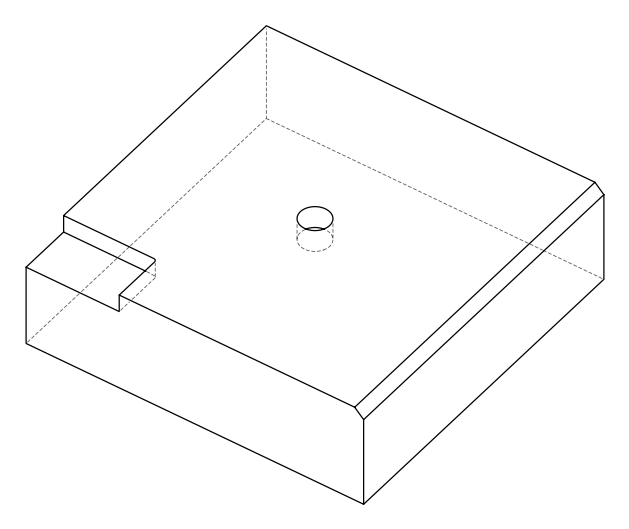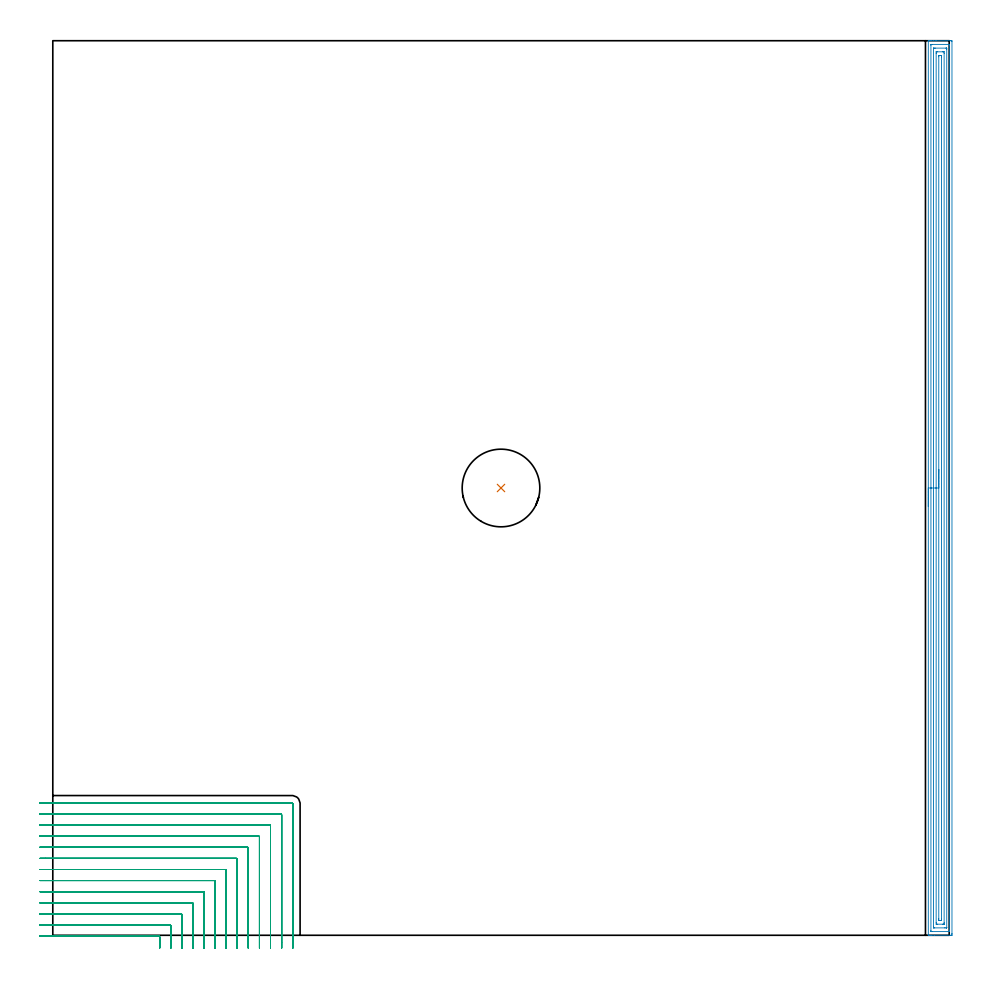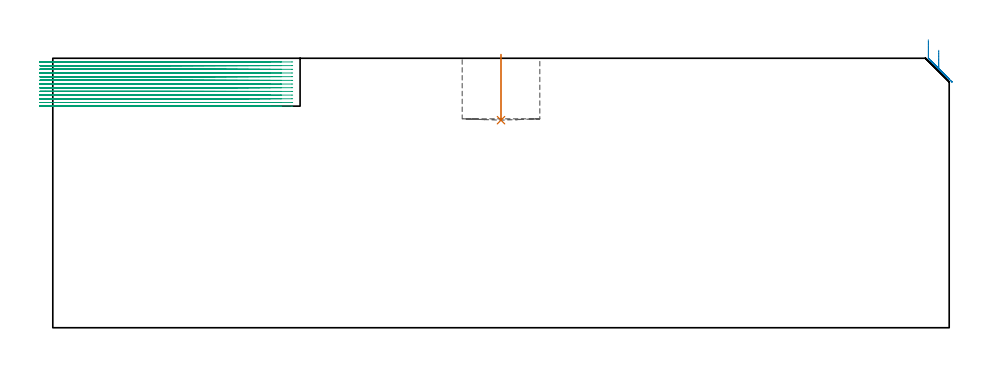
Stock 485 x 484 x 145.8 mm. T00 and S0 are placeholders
(PLAN: 3 operations, 2 tool changes, 72.9 min)
(1 INDEXABLE_INSERT_DRILL_BLIND_HOLE_FROM_SOLID | STEP1POCKET | NXT0302_036 | 0.14 min | 45696 mm3)
(2 AREA_MILL | FG_CHAMFER_SURFACE | UGT0205_001 | 19.6 min | 39654 mm3)
(3 MILL_CORNER_NOTCH_RECTANGULAR | CORNER_NOTCH_RECTANGULAR | NXT0201_009 | Follow Part, ap 2, ae 75% | 53.11 min | 261847 mm3)
(TOOL NXT0302_036 | Index. Insert Drill 42mm [880-D4200L50-05] | D42 PA176 FL210 Z2)
(TOOL UGT0205_001 | Chamfer Mill 20 x 3 x 45 deg. | D20 FL50 Z2)
(TOOL NXT0201_009 | ENDMILL 8mm [2P460-0800-NA 1630] | D8 FL26 Z6)
(OP 1 INDEXABLE_INSERT_DRILL_BLIND_HOLE_FROM_SOLID)
G17 G21 G94 G90
T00 M6
G54
G17 G0 G90 X242.5 Y242. S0 M3
G43 Z155.8 H1
G94 G81 G98 Z112.3 F250. R147.8
G80
M5
M2
(OP 2 AREA_MILL)
G17 G21 G94 G90
T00 M6
G54
G17 G0 G90 X473.7 Y232. S1061 M3
G43 Z155.8 H0
G94 G1 Y232.038 Z154.928 F250.
Y232.152 Z154.063
Y232.341 Z153.212
Y232.603 Z152.38
Y232.937 Z151.574
Y233.34 Z150.8
Y233.808 Z150.064
Y234.34 Z149.372
Y234.929 Z148.729
Y235.572 Z148.14
Y236.264 Z147.608
Y237. Z147.14
Y237.774 Z146.737
Y238.58 Z146.403
Y239.412 Z146.141
Y240.263 Z145.952
Y241.128 Z145.838
Y242. Z145.8
Y483.82
X473.703 Y483.991 Z145.788
X473.715 Y483.994 Z145.776
X473.761 Y483.997 Z145.73
X474.184 Y484. Z145.316
X474.476 Z145.024
X475.193 Z144.302
X476.444 Z143.053
X477.87 Z141.626
X485.899 Z133.599
X486.168 Y483.998 Z133.33
X486.492 Y483.99 Z133.006
X486.499 Y483.665 Z132.999
X486.5 Y0.918 Z133.
X486.499 Y0.627 Z133.001
X486.494 Y0.031 Z133.004
X486.492 Y0.007 Z133.006
X485.899 Y0. Z133.599
X476.978 Z142.517
X475.552 Z143.944
X475.193 Z144.302
X474.476 Z145.024
X474.184 Z145.316
X473.762 Z145.729
X473.715 Z145.775
X473.703 Y0.008 Z145.788
X473.7 Y0.18 Z145.8
Y242.
X475.114 Z144.386
Y481.664
X475.115 Y481.744 Z144.385
X475.119 Y481.901 Z144.381
X475.123 Y481.991 Z144.377
X475.142 Y481.994 Z144.358
X475.193 Y481.997 Z144.307
X475.672 Y482. Z143.828
X484.593 Z134.907
X485.007 Y481.997 Z134.493
X485.065 Y481.994 Z134.435
X485.077 Y481.991 Z134.423
X485.081 Y481.928 Z134.419
X485.084 Y481.823 Z134.416
X485.086 Y481.664 Z134.414
Y481.585
Y2.336
X485.085 Y2.256 Z134.415
X485.081 Y2.098 Z134.419
X485.077 Y2.009 Z134.423
X485.058 Y2.006 Z134.442
X485.007 Y2.003 Z134.493
X484.528 Y2. Z134.972
X475.607 Z143.893
X475.193 Y2.003 Z144.307
X475.135 Y2.006 Z144.365
X475.123 Y2.009 Z144.377
X475.119 Y2.072 Z144.381
X475.116 Y2.177 Z144.384
X475.114 Y2.494 Z144.386
Y242.
X476.528 Z142.972
X476.529 Y479.797 Z142.971
X476.531 Y479.91 Z142.969
X476.533 Y479.965 Z142.967
X476.535 Y479.985 Z142.965
X476.574 Y479.99 Z142.926
X476.777 Y479.998 Z142.723
X476.978 Y479.999 Z142.522
X477.667 Y480. Z141.833
X483.223 Y479.999 Z136.278
X483.425 Y479.998 Z136.075
X483.559 Y479.994 Z135.941
X483.661 Y479.99 Z135.839
X483.665 Y479.946 Z135.835
X483.667 Y479.797 Z135.833
X483.671 Y479.348 Z135.829
Y4.203
X483.67 Y4.09 Z135.83
X483.667 Y4.035 Z135.833
X483.665 Y4.015 Z135.835
X483.626 Y4.01 Z135.874
X483.423 Y4.002 Z136.077
X483.223 Y4.001 Z136.278
X482.533 Y4. Z136.967
X476.978 Y4.001 Z142.522
X476.775 Y4.002 Z142.725
X476.641 Y4.006 Z142.859
X476.539 Y4.01 Z142.961
X476.535 Y4.054 Z142.965
X476.533 Y4.203 Z142.967
X476.529 Y4.652 Z142.971
X476.528 Y242. Z142.972
X477.943 Z141.557
Y477.115
X477.947 Y477.931 Z141.553
X477.949 Y477.982 Z141.551
X477.99 Y477.99 Z141.51
X478.1 Y477.995 Z141.4
X478.32 Y477.998 Z141.18
X478.762 Y478. Z140.738
X481.438 Z138.062
X481.884 Y477.999 Z137.616
X482.101 Y477.995 Z137.399
X482.21 Y477.99 Z137.29
X482.251 Y477.983 Z137.249
X482.257 Y477.115 Z137.243
Y6.885
X482.253 Y6.068 Z137.247
X482.251 Y6.018 Z137.249
X482.21 Y6.01 Z137.29
X482.1 Y6.005 Z137.4
X481.88 Y6.001 Z137.62
X481.438 Y6. Z138.062
X478.762 Z140.738
X478.316 Y6.001 Z141.184
X478.099 Y6.005 Z141.401
X477.99 Y6.01 Z141.51
X477.949 Y6.017 Z141.551
X477.943 Y6.885 Z141.557
Y242.
X479.357 Z140.143
X479.358 Y475.327 Z140.142
X479.359 Y475.623 Z140.141
X479.364 Y475.922 Z140.136
X479.367 Y475.991 Z140.133
X479.403 Y475.993 Z140.097
X479.486 Y475.997 Z140.014
X479.654 Y475.999 Z139.846
X479.875 Y476. Z139.625
X480.546 Y475.998 Z138.954
X480.771 Y475.996 Z138.729
X480.829 Y475.99 Z138.671
X480.836 Y475.974 Z138.664
X480.839 Y475.928 Z138.661
X480.842 Y475.327 Z138.658
X480.843 Y475.03 Z138.657
X480.842 Y8.673 Z138.658
X480.841 Y8.377 Z138.659
X480.836 Y8.078 Z138.664
X480.833 Y8.009 Z138.667
X480.797 Y8.007 Z138.703
X480.714 Y8.003 Z138.786
X480.546 Y8.001 Z138.954
X480.325 Y8. Z139.175
X479.654 Y8.002 Z139.846
X479.429 Y8.004 Z140.071
X479.371 Y8.01 Z140.129
X479.364 Y8.026 Z140.136
X479.361 Y8.072 Z140.139
X479.358 Y8.673 Z140.142
X479.357 Y8.97 Z140.143
Y242.
Y242.872 Z140.181
Y243.736 Z140.295
Y244.588 Z140.484
Y245.42 Z140.746
Y246.226 Z141.08
Y247. Z141.483
Y247.736 Z141.952
Y248.428 Z142.483
Y249.071 Z143.072
Y249.66 Z143.715
Y250.191 Z144.407
Y250.66 Z145.143
Y251.063 Z145.917
Y251.397 Z146.723
Y251.659 Z147.555
Y251.848 Z148.407
Y251.962 Z149.272
Y252. Z150.143
G0 Z155.8
M5
M2
(OP 3 MILL_CORNER_NOTCH_RECTANGULAR)
G17 G21 G94 G90
T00 M6
G54
G17 G0 G90 X57.8 Y-7. S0 M3
G43 Z155.8 H1
Z143.808
G94 G1 Y-4. F250.
Y-0.794 F500.
G3 X57.406 Y-0.4 R0.4
G1 X-3.98
X-6.98 F250.
G0 Z155.8
X63.8 Y-7.
Z143.808
G1 Y-4.
Y5.205 F500.
G3 X63.405 Y5.6 R0.4
G1 X-4.
X-7. F250.
G0 Z155.8
X69.8 Y-7.
Z143.808
G1 Y-4.
Y11.205 F500.
G3 X69.405 Y11.6 R0.4
G1 X-4.
X-7. F250.
G0 Z155.8
X75.8 Y-7.
Z143.808
G1 Y-4.
Y17.205 F500.
G3 X75.405 Y17.6 R0.4
G1 X-4.
X-7. F250.
G0 Z155.8
X81.8 Y-7.
Z143.808
G1 Y-4.
Y23.205 F500.
G3 X81.405 Y23.6 R0.4
G1 X-4.
X-7. F250.
G0 Z155.8
X87.8 Y-7.
Z143.808
G1 Y-4.
Y29.205 F500.
G3 X87.405 Y29.6 R0.4
G1 X-4.
X-7. F250.
G0 Z155.8
X93.8 Y-7.
Z143.808
G1 Y-4.
Y35.204 F500.
G3 X93.404 Y35.6 R0.4
G1 X-4.
X-7. F250.
G0 Z155.8
X99.8 Y-7.
Z143.808
G1 Y-4.
Y41.204 F500.
G3 X99.404 Y41.6 R0.4
G1 X-4.
X-7. F250.
G0 Z155.8
X105.8 Y-7.
Z143.808
G1 Y-4.
Y47.204 F500.
G3 X105.404 Y47.6 R0.4
G1 X-4.
X-7. F250.
G0 Z155.8
X111.8 Y-7.
Z143.808
G1 Y-4.
Y53.204 F500.
G3 X111.404 Y53.6 R0.4
G1 X-4.
X-7. F250.
G0 Z155.8
X117.8 Y-7.
Z143.808
G1 Y-4.
Y59.204 F500.
G3 X117.404 Y59.6 R0.4
G1 X-4.
X-7. F250.
G0 Z155.8
X123.8 Y-7.
Z143.808
G1 Y-4.
Y65.203 F500.
G3 X123.403 Y65.6 R0.4
G1 X-4.
X-7. F250.
G0 Z155.8
X129.8 Y-7.
Z143.808
G1 Y-4.
Y71.203 F500.
G3 X129.403 Y71.6 R0.4
G1 X-4.
X-7. F250.
G0 Z155.8
X57.8 Y-7.
Z141.815
G1 Y-4.
Y-0.794 F500.
G3 X57.406 Y-0.4 R0.4
G1 X-3.98
X-6.98 F250.
G0 Z155.8
X63.8 Y-7.
Z141.815
G1 Y-4.
Y5.205 F500.
G3 X63.405 Y5.6 R0.4
G1 X-4.
X-7. F250.
G0 Z155.8
X69.8 Y-7.
Z141.815
G1 Y-4.
Y11.205 F500.
G3 X69.405 Y11.6 R0.4
G1 X-4.
X-7. F250.
G0 Z155.8
X75.8 Y-7.
Z141.815
G1 Y-4.
Y17.205 F500.
G3 X75.405 Y17.6 R0.4
G1 X-4.
X-7. F250.
G0 Z155.8
X81.8 Y-7.
Z141.815
G1 Y-4.
Y23.205 F500.
G3 X81.405 Y23.6 R0.4
G1 X-4.
X-7. F250.
G0 Z155.8
X87.8 Y-7.
Z141.815
G1 Y-4.
Y29.204 F500.
G3 X87.404 Y29.6 R0.4
G1 X-4.
X-7. F250.
G0 Z155.8
X93.8 Y-7.
Z141.815
G1 Y-4.
Y35.204 F500.
G3 X93.404 Y35.6 R0.4
G1 X-4.
X-7. F250.
G0 Z155.8
X99.8 Y-7.
Z141.815
G1 Y-4.
Y41.204 F500.
G3 X99.404 Y41.6 R0.4
G1 X-4.
X-7. F250.
G0 Z155.8
X105.8 Y-7.
Z141.815
G1 Y-4.
Y47.204 F500.
G3 X105.404 Y47.6 R0.4
G1 X-4.
X-7. F250.
G0 Z155.8
X111.8 Y-7.
Z141.815
G1 Y-4.
Y53.204 F500.
G3 X111.404 Y53.6 R0.4
G1 X-4.
X-7. F250.
G0 Z155.8
X117.8 Y-7.
Z141.815
G1 Y-4.
Y59.203 F500.
G3 X117.403 Y59.6 R0.4
G1 X-4.
X-7. F250.
G0 Z155.8
X123.8 Y-7.
Z141.815
G1 Y-4.
Y65.203 F500.
G3 X123.403 Y65.6 R0.4
G1 X-4.
X-7. F250.
G0 Z155.8
X129.8 Y-7.
Z141.815
G1 Y-4.
Y71.203 F500.
G3 X129.403 Y71.6 R0.4
G1 X-4.
X-7. F250.
G0 Z155.8
X57.8 Y-7.
Z139.823
G1 Y-4.
Y-0.794 F500.
G3 X57.406 Y-0.4 R0.4
G1 X-3.98
X-6.98 F250.
G0 Z155.8
X63.8 Y-7.
Z139.823
G1 Y-4.
Y5.205 F500.
G3 X63.405 Y5.6 R0.4
G1 X-4.
X-7. F250.
G0 Z155.8
X69.8 Y-7.
Z139.823
G1 Y-4.
Y11.205 F500.
G3 X69.405 Y11.6 R0.4
G1 X-4.
X-7. F250.
G0 Z155.8
X75.8 Y-7.
Z139.823
G1 Y-4.
Y17.205 F500.
G3 X75.405 Y17.6 R0.4
G1 X-4.
X-7. F250.
G0 Z155.8
X81.8 Y-7.
Z139.823
G1 Y-4.
Y23.205 F500.
G3 X81.405 Y23.6 R0.4
G1 X-4.
X-7. F250.
G0 Z155.8
X87.8 Y-7.
Z139.823
G1 Y-4.
Y29.204 F500.
G3 X87.404 Y29.6 R0.4
G1 X-4.
X-7. F250.
G0 Z155.8
X93.8 Y-7.
Z139.823
G1 Y-4.
Y35.204 F500.
G3 X93.404 Y35.6 R0.4
G1 X-4.
X-7. F250.
G0 Z155.8
X99.8 Y-7.
Z139.823
G1 Y-4.
Y41.204 F500.
G3 X99.404 Y41.6 R0.4
G1 X-4.
X-7. F250.
G0 Z155.8
X105.8 Y-7.
Z139.823
G1 Y-4.
Y47.204 F500.
G3 X105.404 Y47.6 R0.4
G1 X-4.
X-7. F250.
G0 Z155.8
X111.8 Y-7.
Z139.823
G1 Y-4.
Y53.204 F500.
G3 X111.404 Y53.6 R0.4
G1 X-4.
X-7. F250.
G0 Z155.8
X117.8 Y-7.
Z139.823
G1 Y-4.
Y59.203 F500.
G3 X117.403 Y59.6 R0.4
G1 X-4.
X-7. F250.
G0 Z155.8
X123.8 Y-7.
Z139.823
G1 Y-4.
Y65.203 F500.
G3 X123.403 Y65.6 R0.4
G1 X-4.
X-7. F250.
G0 Z155.8
X129.8 Y-7.
Z139.823
G1 Y-4.
Y71.203 F500.
G3 X129.403 Y71.6 R0.4
G1 X-4.
X-7. F250.
G0 Z155.8
X57.8 Y-7.
Z137.831
G1 Y-4.
Y-0.794 F500.
G3 X57.406 Y-0.4 R0.4
G1 X-3.98
X-6.98 F250.
G0 Z155.8
X63.8 Y-7.
Z137.831
G1 Y-4.
Y5.205 F500.
G3 X63.405 Y5.6 R0.4
G1 X-4.
X-7. F250.
G0 Z155.8
X69.8 Y-7.
Z137.831
G1 Y-4.
Y11.205 F500.
G3 X69.405 Y11.6 R0.4
G1 X-4.
X-7. F250.
G0 Z155.8
X75.8 Y-7.
Z137.831
G1 Y-4.
Y17.205 F500.
G3 X75.405 Y17.6 R0.4
G1 X-4.
X-7. F250.
G0 Z155.8
X81.8 Y-7.
Z137.831
G1 Y-4.
Y23.205 F500.
G3 X81.405 Y23.6 R0.4
G1 X-4.
X-7. F250.
G0 Z155.8
X87.8 Y-7.
Z137.831
G1 Y-4.
Y29.204 F500.
G3 X87.404 Y29.6 R0.4
G1 X-4.
X-7. F250.
G0 Z155.8
X93.8 Y-7.
Z137.831
G1 Y-4.
Y35.204 F500.
G3 X93.404 Y35.6 R0.4
G1 X-4.
X-7. F250.
G0 Z155.8
X99.8 Y-7.
Z137.831
G1 Y-4.
Y41.204 F500.
G3 X99.404 Y41.6 R0.4
G1 X-4.
X-7. F250.
G0 Z155.8
X105.8 Y-7.
Z137.831
G1 Y-4.
Y47.204 F500.
G3 X105.404 Y47.6 R0.4
G1 X-4.
X-7. F250.
G0 Z155.8
X111.8 Y-7.
Z137.831
G1 Y-4.
Y53.204 F500.
G3 X111.404 Y53.6 R0.4
G1 X-4.
X-7. F250.
G0 Z155.8
X117.8 Y-7.
Z137.831
G1 Y-4.
Y59.204 F500.
G3 X117.403 Y59.6 R0.4
G1 X-4.
X-7. F250.
G0 Z155.8
X123.8 Y-7.
Z137.831
G1 Y-4.
Y65.203 F500.
G3 X123.403 Y65.6 R0.4
G1 X-4.
X-7. F250.
G0 Z155.8
X129.8 Y-7.
Z137.831
G1 Y-4.
Y71.203 F500.
G3 X129.403 Y71.6 R0.4
G1 X-4.
X-7. F250.
G0 Z155.8
X57.8 Y-7.
Z135.838
G1 Y-4.
Y-0.794 F500.
G3 X57.406 Y-0.4 R0.4
G1 X-3.98
X-6.98 F250.
G0 Z155.8
X63.8 Y-7.
Z135.838
G1 Y-4.
Y5.205 F500.
G3 X63.405 Y5.6 R0.4
G1 X-4.
X-7. F250.
G0 Z155.8
X69.8 Y-7.
Z135.838
G1 Y-4.
Y11.205 F500.
G3 X69.405 Y11.6 R0.4
G1 X-4.
X-7. F250.
G0 Z155.8
X75.8 Y-7.
Z135.838
G1 Y-4.
Y17.205 F500.
G3 X75.405 Y17.6 R0.4
G1 X-4.
X-7. F250.
G0 Z155.8
X81.8 Y-7.
Z135.838
G1 Y-4.
Y23.205 F500.
G3 X81.405 Y23.6 R0.4
G1 X-4.
X-7. F250.
G0 Z155.8
X87.8 Y-7.
Z135.838
G1 Y-4.
Y29.204 F500.
G3 X87.404 Y29.6 R0.4
G1 X-4.
X-7. F250.
G0 Z155.8
X93.8 Y-7.
Z135.838
G1 Y-4.
Y35.204 F500.
G3 X93.404 Y35.6 R0.4
G1 X-4.
X-7. F250.
G0 Z155.8
X99.8 Y-7.
Z135.838
G1 Y-4.
Y41.204 F500.
G3 X99.404 Y41.6 R0.4
G1 X-4.
X-7. F250.
G0 Z155.8
X105.8 Y-7.
Z135.838
G1 Y-4.
Y47.204 F500.
G3 X105.404 Y47.6 R0.4
G1 X-4.
X-7. F250.
G0 Z155.8
X111.8 Y-7.
Z135.838
G1 Y-4.
Y53.204 F500.
G3 X111.404 Y53.6 R0.4
G1 X-4.
X-7. F250.
G0 Z155.8
X117.8 Y-7.
Z135.838
G1 Y-4.
Y59.203 F500.
G3 X117.403 Y59.6 R0.4
G1 X-4.
X-7. F250.
G0 Z155.8
X123.8 Y-7.
Z135.838
G1 Y-4.
Y65.203 F500.
G3 X123.403 Y65.6 R0.4
G1 X-4.
X-7. F250.
G0 Z155.8
X129.8 Y-7.
Z135.838
G1 Y-4.
Y71.203 F500.
G3 X129.403 Y71.6 R0.4
G1 X-4.
X-7. F250.
G0 Z155.8
X57.8 Y-7.
Z133.846
G1 Y-4.
Y-0.794 F500.
G3 X57.406 Y-0.4 R0.4
G1 X-3.98
X-6.98 F250.
G0 Z155.8
X63.8 Y-7.
Z133.846
G1 Y-4.
Y5.205 F500.
G3 X63.405 Y5.6 R0.4
G1 X-4.
X-7. F250.
G0 Z155.8
X69.8 Y-7.
Z133.846
G1 Y-4.
Y11.205 F500.
G3 X69.405 Y11.6 R0.4
G1 X-4.
X-7. F250.
G0 Z155.8
X75.8 Y-7.
Z133.846
G1 Y-4.
Y17.205 F500.
G3 X75.405 Y17.6 R0.4
G1 X-4.
X-7. F250.
G0 Z155.8
X81.8 Y-7.
Z133.846
G1 Y-4.
Y23.205 F500.
G3 X81.405 Y23.6 R0.4
G1 X-4.
X-7. F250.
G0 Z155.8
X87.8 Y-7.
Z133.846
G1 Y-4.
Y29.204 F500.
G3 X87.404 Y29.6 R0.4
G1 X-4.
X-7. F250.
G0 Z155.8
X93.8 Y-7.
Z133.846
G1 Y-4.
Y35.204 F500.
G3 X93.404 Y35.6 R0.4
G1 X-4.
X-7. F250.
G0 Z155.8
X99.8 Y-7.
Z133.846
G1 Y-4.
Y41.204 F500.
G3 X99.404 Y41.6 R0.4
G1 X-4.
X-7. F250.
G0 Z155.8
X105.8 Y-7.
Z133.846
G1 Y-4.
Y47.204 F500.
G3 X105.404 Y47.6 R0.4
G1 X-4.
X-7. F250.
G0 Z155.8
X111.8 Y-7.
Z133.846
G1 Y-4.
Y53.204 F500.
G3 X111.404 Y53.6 R0.4
G1 X-4.
X-7. F250.
G0 Z155.8
X117.8 Y-7.
Z133.846
G1 Y-4.
Y59.203 F500.
G3 X117.403 Y59.6 R0.4
G1 X-4.
X-7. F250.
G0 Z155.8
X123.8 Y-7.
Z133.846
G1 Y-4.
Y65.203 F500.
G3 X123.403 Y65.6 R0.4
G1 X-4.
X-7. F250.
G0 Z155.8
X129.8 Y-7.
Z133.846
G1 Y-4.
Y71.203 F500.
G3 X129.403 Y71.6 R0.4
G1 X-4.
X-7. F250.
G0 Z155.8
X57.8 Y-7.
Z131.854
G1 Y-4.
Y-0.794 F500.
G3 X57.406 Y-0.4 R0.4
G1 X-3.98
X-6.98 F250.
G0 Z155.8
X63.8 Y-7.
Z131.854
G1 Y-4.
Y5.205 F500.
G3 X63.405 Y5.6 R0.4
G1 X-4.
X-7. F250.
G0 Z155.8
X69.8 Y-7.
Z131.854
G1 Y-4.
Y11.205 F500.
G3 X69.405 Y11.6 R0.4
G1 X-4.
X-7. F250.
G0 Z155.8
X75.8 Y-7.
Z131.854
G1 Y-4.
Y17.205 F500.
G3 X75.405 Y17.6 R0.4
G1 X-4.
X-7. F250.
G0 Z155.8
X81.8 Y-7.
Z131.854
G1 Y-4.
Y23.205 F500.
G3 X81.405 Y23.6 R0.4
G1 X-4.
X-7. F250.
G0 Z155.8
X87.8 Y-7.
Z131.854
G1 Y-4.
Y29.204 F500.
G3 X87.404 Y29.6 R0.4
G1 X-4.
X-7. F250.
G0 Z155.8
X93.8 Y-7.
Z131.854
G1 Y-4.
Y35.204 F500.
G3 X93.404 Y35.6 R0.4
G1 X-4.
X-7. F250.
G0 Z155.8
X99.8 Y-7.
Z131.854
G1 Y-4.
Y41.204 F500.
G3 X99.404 Y41.6 R0.4
G1 X-4.
X-7. F250.
G0 Z155.8
X105.8 Y-7.
Z131.854
G1 Y-4.
Y47.204 F500.
G3 X105.404 Y47.6 R0.4
G1 X-4.
X-7. F250.
G0 Z155.8
X111.8 Y-7.
Z131.854
G1 Y-4.
Y53.204 F500.
G3 X111.404 Y53.6 R0.4
G1 X-4.
X-7. F250.
G0 Z155.8
X117.8 Y-7.
Z131.854
G1 Y-4.
Y59.204 F500.
G3 X117.403 Y59.6 R0.4
G1 X-4.
X-7. F250.
G0 Z155.8
X123.8 Y-7.
Z131.854
G1 Y-4.
Y65.203 F500.
G3 X123.403 Y65.6 R0.4
G1 X-4.
X-7. F250.
G0 Z155.8
X129.8 Y-7.
Z131.854
G1 Y-4.
Y71.203 F500.
G3 X129.403 Y71.6 R0.4
G1 X-4.
X-7. F250.
G0 Z155.8
X57.8 Y-7.
Z129.861
G1 Y-4.
Y-0.794 F500.
G3 X57.406 Y-0.4 R0.4
G1 X-3.98
X-6.98 F250.
G0 Z155.8
X63.8 Y-7.
Z129.861
G1 Y-4.
Y5.205 F500.
G3 X63.405 Y5.6 R0.4
G1 X-4.
X-7. F250.
G0 Z155.8
X69.8 Y-7.
Z129.861
G1 Y-4.
Y11.205 F500.
G3 X69.405 Y11.6 R0.4
G1 X-4.
X-7. F250.
G0 Z155.8
X75.8 Y-7.
Z129.861
G1 Y-4.
Y17.205 F500.
G3 X75.405 Y17.6 R0.4
G1 X-4.
X-7. F250.
G0 Z155.8
X81.8 Y-7.
Z129.861
G1 Y-4.
Y23.205 F500.
G3 X81.405 Y23.6 R0.4
G1 X-4.
X-7. F250.
G0 Z155.8
X87.8 Y-7.
Z129.861
G1 Y-4.
Y29.204 F500.
G3 X87.404 Y29.6 R0.4
G1 X-4.
X-7. F250.
G0 Z155.8
X93.8 Y-7.
Z129.861
G1 Y-4.
Y35.204 F500.
G3 X93.404 Y35.6 R0.4
G1 X-4.
X-7. F250.
G0 Z155.8
X99.8 Y-7.
Z129.861
G1 Y-4.
Y41.204 F500.
G3 X99.404 Y41.6 R0.4
G1 X-4.
X-7. F250.
G0 Z155.8
X105.8 Y-7.
Z129.861
G1 Y-4.
Y47.204 F500.
G3 X105.404 Y47.6 R0.4
G1 X-4.
X-7. F250.
G0 Z155.8
X111.8 Y-7.
Z129.861
G1 Y-4.
Y53.204 F500.
G3 X111.404 Y53.6 R0.4
G1 X-4.
X-7. F250.
G0 Z155.8
X117.8 Y-7.
Z129.861
G1 Y-4.
Y59.204 F500.
G3 X117.403 Y59.6 R0.4
G1 X-4.
X-7. F250.
G0 Z155.8
X123.8 Y-7.
Z129.861
G1 Y-4.
Y65.203 F500.
G3 X123.403 Y65.6 R0.4
G1 X-4.
X-7. F250.
G0 Z155.8
X129.8 Y-7.
Z129.861
G1 Y-4.
Y71.203 F500.
G3 X129.403 Y71.6 R0.4
G1 X-4.
X-7. F250.
G0 Z155.8
X57.8 Y-7.
Z127.869
G1 Y-4.
Y-0.794 F500.
G3 X57.406 Y-0.4 R0.4
G1 X-3.98
X-6.98 F250.
G0 Z155.8
X63.8 Y-7.
Z127.869
G1 Y-4.
Y5.205 F500.
G3 X63.405 Y5.6 R0.4
G1 X-4.
X-7. F250.
G0 Z155.8
X69.8 Y-7.
Z127.869
G1 Y-4.
Y11.205 F500.
G3 X69.405 Y11.6 R0.4
G1 X-4.
X-7. F250.
G0 Z155.8
X75.8 Y-7.
Z127.869
G1 Y-4.
Y17.205 F500.
G3 X75.405 Y17.6 R0.4
G1 X-4.
X-7. F250.
G0 Z155.8
X81.8 Y-7.
Z127.869
G1 Y-4.
Y23.205 F500.
G3 X81.405 Y23.6 R0.4
G1 X-4.
X-7. F250.
G0 Z155.8
X87.8 Y-7.
Z127.869
G1 Y-4.
Y29.204 F500.
G3 X87.404 Y29.6 R0.4
G1 X-4.
X-7. F250.
G0 Z155.8
X93.8 Y-7.
Z127.869
G1 Y-4.
Y35.204 F500.
G3 X93.404 Y35.6 R0.4
G1 X-4.
X-7. F250.
G0 Z155.8
X99.8 Y-7.
Z127.869
G1 Y-4.
Y41.204 F500.
G3 X99.404 Y41.6 R0.4
G1 X-4.
X-7. F250.
G0 Z155.8
X105.8 Y-7.
Z127.869
G1 Y-4.
Y47.204 F500.
G3 X105.404 Y47.6 R0.4
G1 X-4.
X-7. F250.
G0 Z155.8
X111.8 Y-7.
Z127.869
G1 Y-4.
Y53.204 F500.
G3 X111.404 Y53.6 R0.4
G1 X-4.
X-7. F250.
G0 Z155.8
X117.8 Y-7.
Z127.869
G1 Y-4.
Y59.204 F500.
G3 X117.403 Y59.6 R0.4
G1 X-4.
X-7. F250.
G0 Z155.8
X123.8 Y-7.
Z127.869
G1 Y-4.
Y65.203 F500.
G3 X123.403 Y65.6 R0.4
G1 X-4.
X-7. F250.
G0 Z155.8
X129.8 Y-7.
Z127.869
G1 Y-4.
Y71.203 F500.
G3 X129.403 Y71.6 R0.4
G1 X-4.
X-7. F250.
G0 Z155.8
X57.8 Y-7.
Z125.877
G1 Y-4.
Y-0.794 F500.
G3 X57.406 Y-0.4 R0.4
G1 X-3.98
X-6.98 F250.
G0 Z155.8
X63.8 Y-7.
Z125.877
G1 Y-4.
Y5.205 F500.
G3 X63.405 Y5.6 R0.4
G1 X-4.
X-7. F250.
G0 Z155.8
X69.8 Y-7.
Z125.877
G1 Y-4.
Y11.205 F500.
G3 X69.405 Y11.6 R0.4
G1 X-4.
X-7. F250.
G0 Z155.8
X75.8 Y-7.
Z125.877
G1 Y-4.
Y17.205 F500.
G3 X75.405 Y17.6 R0.4
G1 X-4.
X-7. F250.
G0 Z155.8
X81.8 Y-7.
Z125.877
G1 Y-4.
Y23.205 F500.
G3 X81.405 Y23.6 R0.4
G1 X-4.
X-7. F250.
G0 Z155.8
X87.8 Y-7.
Z125.877
G1 Y-4.
Y29.204 F500.
G3 X87.404 Y29.6 R0.4
G1 X-4.
X-7. F250.
G0 Z155.8
X93.8 Y-7.
Z125.877
G1 Y-4.
Y35.204 F500.
G3 X93.404 Y35.6 R0.4
G1 X-4.
X-7. F250.
G0 Z155.8
X99.8 Y-7.
Z125.877
G1 Y-4.
Y41.204 F500.
G3 X99.404 Y41.6 R0.4
G1 X-4.
X-7. F250.
G0 Z155.8
X105.8 Y-7.
Z125.877
G1 Y-4.
Y47.204 F500.
G3 X105.404 Y47.6 R0.4
G1 X-4.
X-7. F250.
G0 Z155.8
X111.8 Y-7.
Z125.877
G1 Y-4.
Y53.204 F500.
G3 X111.404 Y53.6 R0.4
G1 X-4.
X-7. F250.
G0 Z155.8
X117.8 Y-7.
Z125.877
G1 Y-4.
Y59.204 F500.
G3 X117.403 Y59.6 R0.4
G1 X-4.
X-7. F250.
G0 Z155.8
X123.8 Y-7.
Z125.877
G1 Y-4.
Y65.203 F500.
G3 X123.403 Y65.6 R0.4
G1 X-4.
X-7. F250.
G0 Z155.8
X129.8 Y-7.
Z125.877
G1 Y-4.
Y71.203 F500.
G3 X129.403 Y71.6 R0.4
G1 X-4.
X-7. F250.
G0 Z155.8
X57.8 Y-7.
Z123.885
G1 Y-4.
Y-0.794 F500.
G3 X57.406 Y-0.4 R0.4
G1 X-3.98
X-6.98 F250.
G0 Z155.8
X63.8 Y-7.
Z123.885
G1 Y-4.
Y5.205 F500.
G3 X63.405 Y5.6 R0.4
G1 X-4.
X-7. F250.
G0 Z155.8
X69.8 Y-7.
Z123.885
G1 Y-4.
Y11.205 F500.
G3 X69.405 Y11.6 R0.4
G1 X-4.
X-7. F250.
G0 Z155.8
X75.8 Y-7.
Z123.885
G1 Y-4.
Y17.205 F500.
G3 X75.405 Y17.6 R0.4
G1 X-4.
X-7. F250.
G0 Z155.8
X81.8 Y-7.
Z123.885
G1 Y-4.
Y23.205 F500.
G3 X81.405 Y23.6 R0.4
G1 X-4.
X-7. F250.
G0 Z155.8
X87.8 Y-7.
Z123.885
G1 Y-4.
Y29.204 F500.
G3 X87.404 Y29.6 R0.4
G1 X-4.
X-7. F250.
G0 Z155.8
X93.8 Y-7.
Z123.885
G1 Y-4.
Y35.204 F500.
G3 X93.404 Y35.6 R0.4
G1 X-4.
X-7. F250.
G0 Z155.8
X99.8 Y-7.
Z123.885
G1 Y-4.
Y41.204 F500.
G3 X99.404 Y41.6 R0.4
G1 X-4.
X-7. F250.
G0 Z155.8
X105.8 Y-7.
Z123.885
G1 Y-4.
Y47.204 F500.
G3 X105.404 Y47.6 R0.4
G1 X-4.
X-7. F250.
G0 Z155.8
X111.8 Y-7.
Z123.885
G1 Y-4.
Y53.204 F500.
G3 X111.404 Y53.6 R0.4
G1 X-4.
X-7. F250.
G0 Z155.8
X117.8 Y-7.
Z123.885
G1 Y-4.
Y59.204 F500.
G3 X117.403 Y59.6 R0.4
G1 X-4.
X-7. F250.
G0 Z155.8
X123.8 Y-7.
Z123.885
G1 Y-4.
Y65.203 F500.
G3 X123.403 Y65.6 R0.4
G1 X-4.
X-7. F250.
G0 Z155.8
X129.8 Y-7.
Z123.885
G1 Y-4.
Y71.203 F500.
G3 X129.403 Y71.6 R0.4
G1 X-4.
X-7. F250.
G0 Z155.8
X57.8 Y-7.
Z121.892
G1 Y-4.
Y-0.794 F500.
G3 X57.406 Y-0.4 R0.4
G1 X-3.98
X-6.98 F250.
G0 Z155.8
X63.8 Y-7.
Z121.892
G1 Y-4.
Y5.205 F500.
G3 X63.405 Y5.6 R0.4
G1 X-4.
X-7. F250.
G0 Z155.8
X69.8 Y-7.
Z121.892
G1 Y-4.
Y11.205 F500.
G3 X69.405 Y11.6 R0.4
G1 X-4.
X-7. F250.
G0 Z155.8
X75.8 Y-7.
Z121.892
G1 Y-4.
Y17.205 F500.
G3 X75.405 Y17.6 R0.4
G1 X-4.
X-7. F250.
G0 Z155.8
X81.8 Y-7.
Z121.892
G1 Y-4.
Y23.205 F500.
G3 X81.405 Y23.6 R0.4
G1 X-4.
X-7. F250.
G0 Z155.8
X87.8 Y-7.
Z121.892
G1 Y-4.
Y29.204 F500.
G3 X87.404 Y29.6 R0.4
G1 X-4.
X-7. F250.
G0 Z155.8
X93.8 Y-7.
Z121.892
G1 Y-4.
Y35.204 F500.
G3 X93.404 Y35.6 R0.4
G1 X-4.
X-7. F250.
G0 Z155.8
X99.8 Y-7.
Z121.892
G1 Y-4.
Y41.204 F500.
G3 X99.404 Y41.6 R0.4
G1 X-4.
X-7. F250.
G0 Z155.8
X105.8 Y-7.
Z121.892
G1 Y-4.
Y47.204 F500.
G3 X105.404 Y47.6 R0.4
G1 X-4.
X-7. F250.
G0 Z155.8
X111.8 Y-7.
Z121.892
G1 Y-4.
Y53.204 F500.
G3 X111.404 Y53.6 R0.4
G1 X-4.
X-7. F250.
G0 Z155.8
X117.8 Y-7.
Z121.892
G1 Y-4.
Y59.204 F500.
G3 X117.403 Y59.6 R0.4
G1 X-4.
X-7. F250.
G0 Z155.8
X123.8 Y-7.
Z121.892
G1 Y-4.
Y65.203 F500.
G3 X123.403 Y65.6 R0.4
G1 X-4.
X-7. F250.
G0 Z155.8
X129.8 Y-7.
Z121.892
G1 Y-4.
Y71.203 F500.
G3 X129.403 Y71.6 R0.4
G1 X-4.
X-7. F250.
G0 Z155.8
X57.8 Y-7.
Z119.9
G1 Y-4.
Y-0.794 F500.
G3 X57.406 Y-0.4 R0.4
G1 X-3.98
X-6.98 F250.
G0 Z155.8
X63.8 Y-7.
Z119.9
G1 Y-4.
Y5.205 F500.
G3 X63.405 Y5.6 R0.4
G1 X-4.
X-7. F250.
G0 Z155.8
X69.8 Y-7.
Z119.9
G1 Y-4.
Y11.205 F500.
G3 X69.405 Y11.6 R0.4
G1 X-4.
X-7. F250.
G0 Z155.8
X75.8 Y-7.
Z119.9
G1 Y-4.
Y17.205 F500.
G3 X75.405 Y17.6 R0.4
G1 X-4.
X-7. F250.
G0 Z155.8
X81.8 Y-7.
Z119.9
G1 Y-4.
Y23.205 F500.
G3 X81.405 Y23.6 R0.4
G1 X-4.
X-7. F250.
G0 Z155.8
X87.8 Y-7.
Z119.9
G1 Y-4.
Y29.204 F500.
G3 X87.404 Y29.6 R0.4
G1 X-4.
X-7. F250.
G0 Z155.8
X93.8 Y-7.
Z119.9
G1 Y-4.
Y35.204 F500.
G3 X93.404 Y35.6 R0.4
G1 X-4.
X-7. F250.
G0 Z155.8
X99.8 Y-7.
Z119.9
G1 Y-4.
Y41.204 F500.
G3 X99.404 Y41.6 R0.4
G1 X-4.
X-7. F250.
G0 Z155.8
X105.8 Y-7.
Z119.9
G1 Y-4.
Y47.204 F500.
G3 X105.404 Y47.6 R0.4
G1 X-4.
X-7. F250.
G0 Z155.8
X111.8 Y-7.
Z119.9
G1 Y-4.
Y53.204 F500.
G3 X111.404 Y53.6 R0.4
G1 X-4.
X-7. F250.
G0 Z155.8
X117.8 Y-7.
Z119.9
G1 Y-4.
Y59.204 F500.
G3 X117.403 Y59.6 R0.4
G1 X-4.
X-7. F250.
G0 Z155.8
X123.8 Y-7.
Z119.9
G1 Y-4.
Y65.203 F500.
G3 X123.403 Y65.6 R0.4
G1 X-4.
X-7. F250.
G0 Z155.8
X129.8 Y-7.
Z119.9
G1 Y-4.
Y71.203 F500.
G3 X129.403 Y71.6 R0.4
G1 X-4.
X-7. F250.
G0 Z155.8
M5
M2
